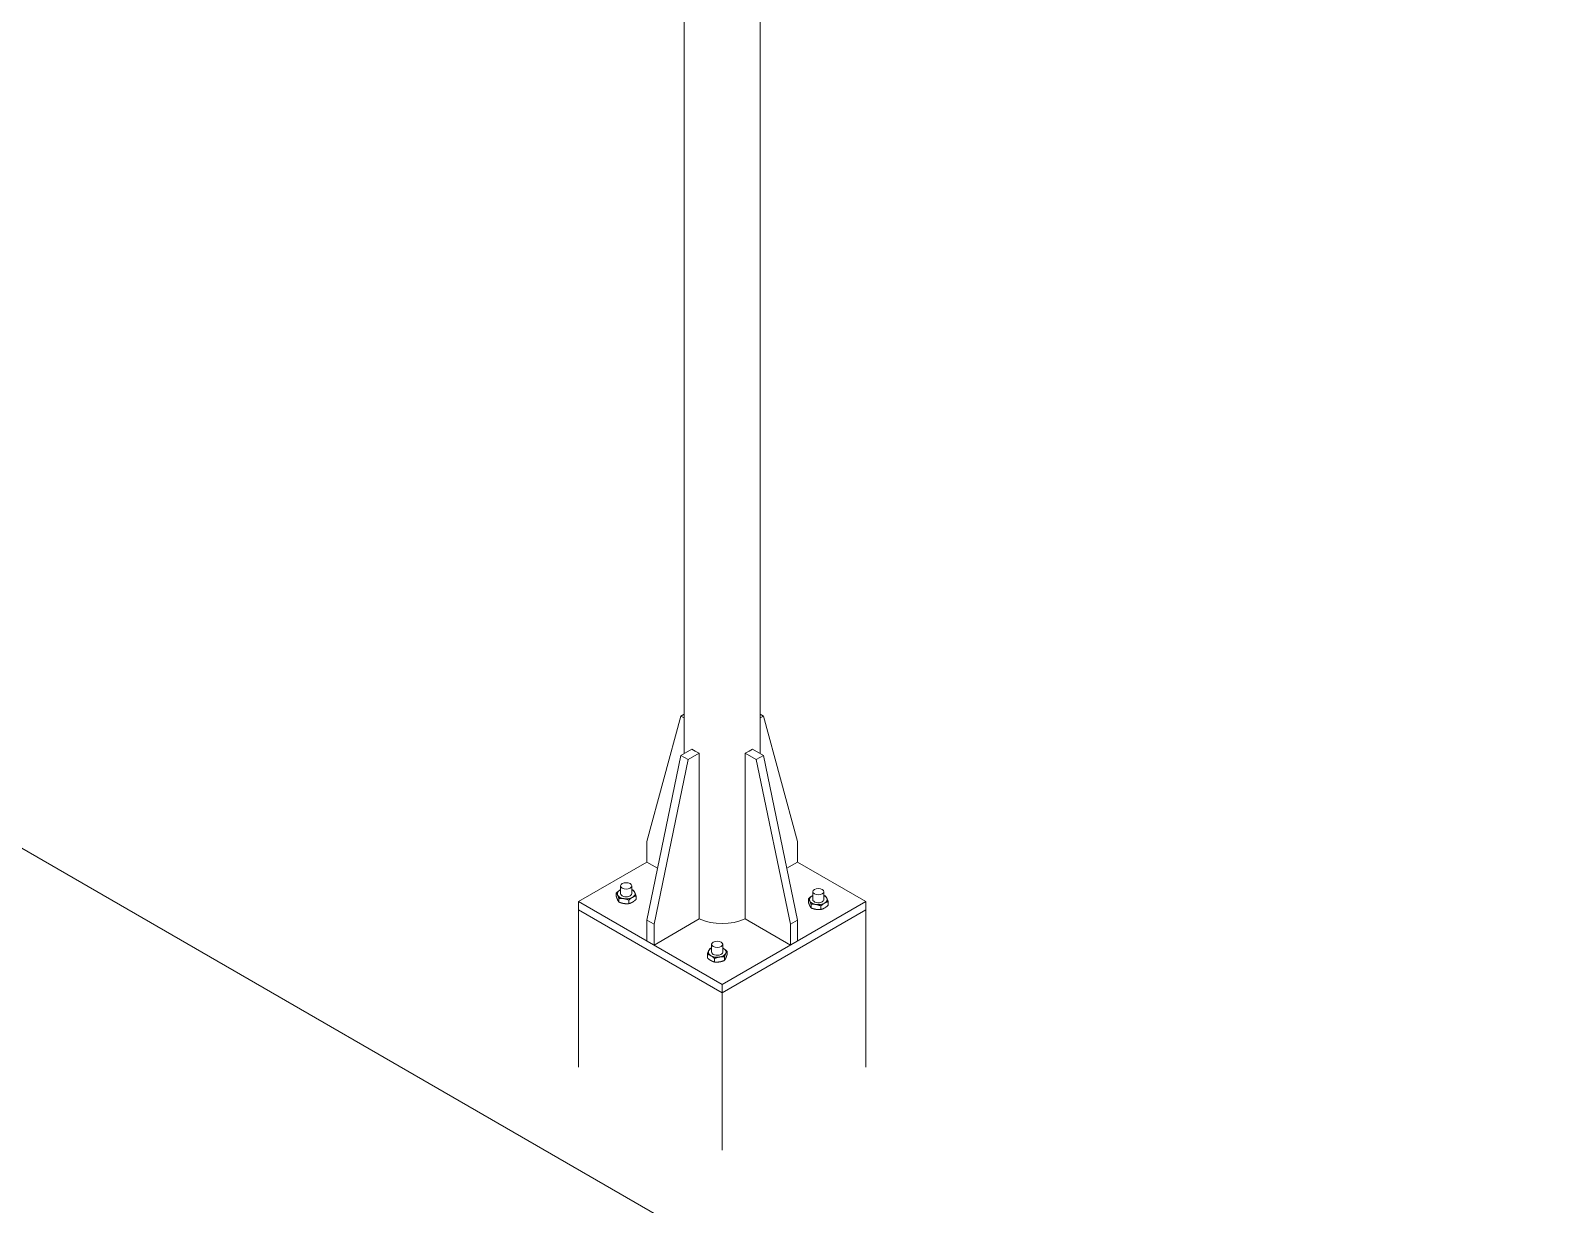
# Model space of a CAD drawing. Header units: millimetres. Extents: x -312439 to 477422, y -331570 to 212570.
# Drawn here: x 411860 to 412781, y 107178 to 107886 of the extents above; entities that cross this region are included whole.
import ezdxf

# ---------------------------------------------------------------- set-up
doc = ezdxf.new("R2010")
doc.units = ezdxf.units.MM

msp = doc.modelspace()

# ---------------------------------------------------------------- linework, layer by layer
at = {"color": 0, "linetype": 'Continuous', "lineweight": 0, "extrusion": (8.40036e-17, 0.816497, 0.57735)}
for p, q in [((412300.661, 108286.394), (412300.661, 107449.76)), ((412254.731, 108259.877), (412254.731, 107449.76)), ((411224.437, 107756.804), (414386.52, 105931.175)), ((412232.228, 107396.766), (412252.797, 107472.394)), ((412254.731, 107473.511), (412252.797, 107472.394)), ((412252.797, 107472.394), (412254.731, 107471.277)), ((412302.596, 107472.394), (412300.661, 107473.511)), ((412302.596, 107472.394), (412300.661, 107471.277)), ((412323.165, 107396.766), (412302.596, 107472.394)), ((412232.228, 107349.264), (412252.797, 107448.643)), ((412236.558, 107346.764), (412257.127, 107446.143)), ((412252.797, 107448.643), (412259.438, 107452.477)), ((412252.797, 107448.643), (412257.127, 107446.143)), ((412257.127, 107446.143), (412263.768, 107449.977)), ((412263.768, 107349.972), (412263.768, 107449.977)), ((412298.265, 107446.143), (412291.625, 107449.977)), ((412291.625, 107449.977), (412291.625, 107349.972)), ((412302.596, 107448.643), (412295.955, 107452.477)), ((412298.265, 107446.143), (412302.596, 107448.643)), ((412318.834, 107346.764), (412298.265, 107446.143)), ((412323.165, 107349.264), (412302.596, 107448.643)), ((412232.228, 107384.265), (412232.228, 107396.766)), ((412323.165, 107384.265), (412323.165, 107396.766)), ((412191.09, 107360.514), (412232.228, 107384.265)), ((412238.699, 107380.529), (412232.228, 107384.265)), ((412316.694, 107380.529), (412323.165, 107384.265)), ((412323.165, 107384.265), (412364.303, 107360.514)), ((412213.811, 107363.576), (412213.811, 107365.739)), ((412215.403, 107360.146), (412215.403, 107362.309)), ((412216.419, 107365.209), (412216.419, 107369.926)), ((412221.345, 107359.226), (412221.345, 107361.39)), ((412223.087, 107365.209), (412223.087, 107369.926)), ((412225.695, 107361.738), (412225.695, 107363.901)), ((412329.698, 107360.068), (412329.698, 107362.231)), ((412332.306, 107361.7), (412332.306, 107366.418)), ((412338.974, 107361.7), (412338.974, 107366.418)), ((412191.09, 107360.514), (412191.09, 107260.51)), ((412277.696, 107310.512), (412191.09, 107360.514)), ((412191.09, 107355.514), (412277.696, 107305.512)), ((412364.303, 107360.514), (412277.696, 107310.512)), ((412277.696, 107305.512), (412364.303, 107355.514)), ((412331.29, 107356.637), (412331.29, 107358.8)), ((412337.232, 107355.718), (412337.232, 107357.881)), ((412341.582, 107358.229), (412341.582, 107360.392)), ((412364.303, 107360.514), (412364.303, 107260.51)), ((412232.228, 107349.264), (412236.558, 107346.764)), ((412232.228, 107336.763), (412232.228, 107349.264)), ((412263.768, 107349.972), (412236.558, 107334.263)), ((412236.558, 107334.263), (412236.558, 107346.764)), ((412291.625, 107349.972), (412318.834, 107334.263)), ((412318.834, 107346.764), (412323.165, 107349.264)), ((412318.834, 107334.263), (412318.834, 107346.764)), ((412323.165, 107336.763), (412323.165, 107349.264)), ((412271.324, 107330.001), (412271.324, 107334.719)), ((412277.992, 107330.001), (412277.992, 107334.719)), ((412268.716, 107326.53), (412268.716, 107328.693)), ((412273.066, 107324.019), (412273.066, 107326.182)), ((412279.008, 107324.938), (412279.008, 107327.101)), ((412280.6, 107328.368), (412280.6, 107330.531)), ((412277.696, 107310.512), (412277.696, 107210.507))]:
    msp.add_line(p, q, dxfattribs=at)
at = {"color": 0, "linetype": 'Continuous', "lineweight": 0}
for centre, major_axis, start_param, end_param in [((412277.696, 107460.519), (22.965, 0), 3.7932592, 4.0607224), ((412277.696, 107460.519), (-22.965, 0), 2.2224629, 2.4899261), ((412219.753, 107365.209), (5.327, 0), 2.3561945, 3.403392), ((412219.753, 107365.209), (5.327, 0), 3.403392, 4.4505896), ((412219.753, 107365.209), (5.327, 0), 2.246942, 2.3561945), ((412219.753, 107365.209), (-3.334, 0), 0, 3.1415927), ((412219.753, 107365.209), (5.327, 0), 4.4505896, 5.4977871), ((412219.753, 107365.209), (5.327, 0), 0.2617994, 0.8946506), ((412219.753, 107365.209), (5.327, 0), 5.4977871, 6.5449847), ((412335.64, 107361.7), (-5.327, 0), 5.4977871, 6.5449847), ((412335.64, 107361.7), (-5.327, 0), 5.3885347, 5.4977871), ((412335.64, 107361.7), (3.334, 0), 3.1415927, 5.4977871), ((412335.64, 107361.7), (3.334, 0), 5.4977871, 6.2831853), ((412335.64, 107361.7), (-5.327, 0), 3.403392, 4.0362433), ((412335.64, 107361.7), (-5.327, 0), 2.3561945, 3.403392), ((412335.64, 107361.7), (-5.327, 0), 0.2617994, 1.3089969), ((412335.64, 107361.7), (-5.327, 0), 1.3089969, 2.3561945), ((412277.696, 107360.514), (-22.965, 0), 0.9191298, 2.2224629), ((412274.658, 107330.001), (5.327, 0), 2.8797933, 3.9269908), ((412274.658, 107330.001), (5.327, 0), 2.246942, 2.8797933), ((412274.658, 107330.001), (5.327, 0), 3.9269908, 4.9741884), ((412274.658, 107330.001), (3.334, 0), 3.1415927, 3.9269908), ((412274.658, 107330.001), (3.334, 0), 3.9269908, 6.2831853), ((412274.658, 107330.001), (5.327, 0), 4.9741884, 6.0213859), ((412274.658, 107330.001), (5.327, 0), 0.7853982, 0.8946506), ((412274.658, 107330.001), (5.327, 0), 6.0213859, 7.0685835)]:
    msp.add_ellipse(centre, major_axis=major_axis, ratio=0.5773503, start_param=start_param, end_param=end_param, dxfattribs=at)
for centre, major_axis in [((412219.753, 107369.926), (-3.334, 0)), ((412335.64, 107366.418), (3.334, 0)), ((412274.658, 107334.719), (3.334, 0))]:
    msp.add_ellipse(centre, major_axis=major_axis, ratio=0.5773503, dxfattribs=at)
for points, weights in [([(412213.811, 107365.739), (412214.977, 107366.801), (412215.986, 107367.384)], [1, 1.0379548493, 1]), ([(412214.607, 107364.413), (412214.238, 107365.209), (412213.811, 107365.739)], [1, 1.0379548493, 1]), ([(412213.811, 107363.576), (412214.238, 107362.269), (412214.607, 107361.472)], [1, 1.0379548493, 1]), ([(412215.403, 107362.309), (412214.977, 107363.617), (412214.607, 107364.413)], [1, 1.0379548493, 1]), ([(412214.607, 107361.472), (412214.977, 107360.676), (412215.403, 107360.146)], [1, 1.0379548493, 1]), ([(412218.374, 107362.238), (412216.995, 107362.451), (412215.403, 107362.309)], [1, 1.0379548493, 1]), ([(412215.986, 107367.384), (412216.202, 107367.508), (412216.419, 107367.617)], [1, 1.00788270894, 1.01249115378]), ([(412221.345, 107361.39), (412219.753, 107362.024), (412218.374, 107362.238)], [1, 1.0379548493, 1]), ([(412223.52, 107363.034), (412222.511, 107362.451), (412221.345, 107361.39)], [1, 1.0379548493, 1]), ([(412223.087, 107367.702), (412223.575, 107367.542), (412224.103, 107367.332)], [1.01660040172, 1.01226104367, 1]), ([(412225.695, 107363.901), (412224.529, 107363.617), (412223.52, 107363.034)], [1, 1.0379548493, 1]), ([(412223.52, 107360.094), (412224.529, 107360.676), (412225.695, 107361.738)], [1, 1.0379548493, 1]), ([(412224.103, 107367.332), (412224.529, 107366.801), (412224.899, 107366.005)], [1, 1.0379548493, 1]), ([(412224.899, 107366.005), (412225.268, 107365.209), (412225.695, 107363.901)], [1, 1.0379548493, 1]), ([(412329.698, 107362.231), (412330.863, 107363.292), (412331.873, 107363.875)], [1, 1.0379548493, 1]), ([(412330.494, 107360.904), (412330.124, 107361.7), (412329.698, 107362.231)], [1, 1.0379548493, 1]), ([(412331.873, 107363.875), (412332.089, 107364), (412332.306, 107364.109)], [1, 1.00788270894, 1.01249115378]), ([(412338.974, 107364.193), (412339.462, 107364.033), (412339.99, 107363.823)], [1.01660040172, 1.01226104367, 1]), ([(412339.99, 107363.823), (412340.416, 107363.292), (412340.786, 107362.496)], [1, 1.0379548493, 1]), ([(412340.786, 107362.496), (412341.155, 107361.7), (412341.582, 107360.392)], [1, 1.0379548493, 1]), ([(412215.403, 107360.146), (412216.995, 107359.511), (412218.374, 107359.298)], [1, 1.0379548493, 1]), ([(412218.374, 107359.298), (412219.753, 107359.084), (412221.345, 107359.226)], [1, 1.0379548493, 1]), ([(412221.345, 107359.226), (412222.511, 107359.511), (412223.52, 107360.094)], [1, 1.0379548493, 1]), ([(412329.698, 107360.068), (412330.124, 107358.76), (412330.494, 107357.964)], [1, 1.0379548493, 1]), ([(412331.29, 107358.8), (412330.863, 107360.108), (412330.494, 107360.904)], [1, 1.0379548493, 1]), ([(412330.494, 107357.964), (412330.863, 107357.168), (412331.29, 107356.637)], [1, 1.0379548493, 1]), ([(412334.261, 107358.729), (412332.882, 107358.942), (412331.29, 107358.8)], [1, 1.0379548493, 1]), ([(412331.29, 107356.637), (412332.882, 107356.002), (412334.261, 107355.789)], [1, 1.0379548493, 1]), ([(412337.232, 107357.881), (412335.64, 107358.516), (412334.261, 107358.729)], [1, 1.0379548493, 1]), ([(412334.261, 107355.789), (412335.64, 107355.576), (412337.232, 107355.718)], [1, 1.0379548493, 1]), ([(412339.407, 107359.525), (412338.397, 107358.942), (412337.232, 107357.881)], [1, 1.0379548493, 1]), ([(412337.232, 107355.718), (412338.397, 107356.002), (412339.407, 107356.585)], [1, 1.0379548493, 1]), ([(412341.582, 107360.392), (412340.416, 107360.108), (412339.407, 107359.525)], [1, 1.0379548493, 1]), ([(412339.407, 107356.585), (412340.416, 107357.168), (412341.582, 107358.229)], [1, 1.0379548493, 1]), ([(412268.716, 107328.693), (412269.143, 107330.001), (412269.512, 107330.797)], [1, 1.0379548493, 1]), ([(412270.891, 107327.826), (412269.881, 107328.409), (412268.716, 107328.693)], [1, 1.0379548493, 1]), ([(412268.716, 107326.53), (412269.881, 107325.468), (412270.891, 107324.886)], [1, 1.0379548493, 1]), ([(412269.512, 107330.797), (412269.881, 107331.593), (412270.308, 107332.124)], [1, 1.0379548493, 1]), ([(412270.308, 107332.124), (412270.835, 107332.334), (412271.324, 107332.494)], [1, 1.01226104367, 1.01660040172]), ([(412273.066, 107326.182), (412271.9, 107327.243), (412270.891, 107327.826)], [1, 1.0379548493, 1]), ([(412270.891, 107324.886), (412271.9, 107324.303), (412273.066, 107324.019)], [1, 1.0379548493, 1]), ([(412276.037, 107327.03), (412274.658, 107326.816), (412273.066, 107326.182)], [1, 1.0379548493, 1]), ([(412279.008, 107327.101), (412277.416, 107327.243), (412276.037, 107327.03)], [1, 1.0379548493, 1]), ([(412276.037, 107324.09), (412277.416, 107324.303), (412279.008, 107324.938)], [1, 1.0379548493, 1]), ([(412277.992, 107332.409), (412278.209, 107332.3), (412278.425, 107332.176)], [1.01249115378, 1.00788270894, 1]), ([(412278.425, 107332.176), (412279.434, 107331.593), (412280.6, 107330.531)], [1, 1.0379548493, 1]), ([(412279.804, 107329.205), (412279.434, 107328.409), (412279.008, 107327.101)], [1, 1.0379548493, 1]), ([(412279.008, 107324.938), (412279.434, 107325.468), (412279.804, 107326.265)], [1, 1.0379548493, 1]), ([(412280.6, 107330.531), (412280.173, 107330.001), (412279.804, 107329.205)], [1, 1.0379548493, 1]), ([(412279.804, 107326.265), (412280.173, 107327.061), (412280.6, 107328.368)], [1, 1.0379548493, 1]), ([(412273.066, 107324.019), (412274.658, 107323.876), (412276.037, 107324.09)], [1, 1.0379548493, 1])]:
    msp.add_rational_spline(points, weights, degree=2, dxfattribs=at)

doc.saveas('drawing.dxf')
